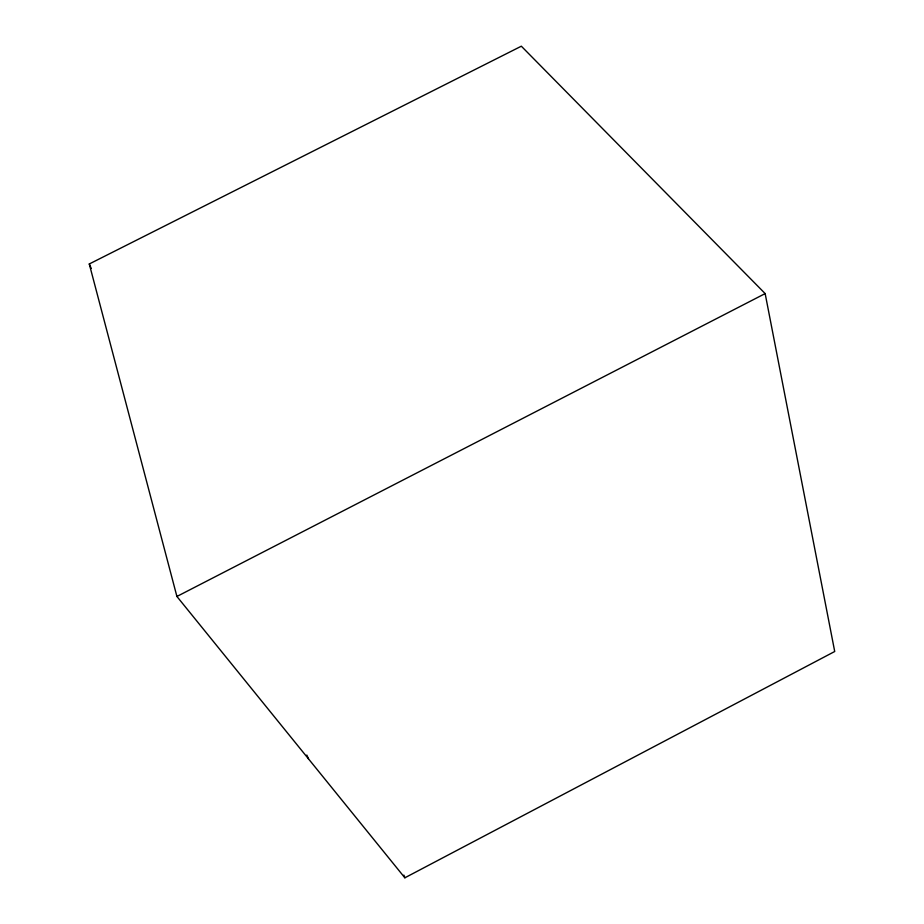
<?xml version="1.0" encoding="UTF-8"?>
<svg xmlns="http://www.w3.org/2000/svg" width="924" height="924" viewBox="0 0 924 924"><rect width="100%" height="100%" fill="white"/><g stroke="black" fill="none" stroke-linecap="round" stroke-linejoin="round"><path stroke-width="1.39" d="M404.862 877.8L834.719 651.501L765.153 293.589L521.332 46.2L89.281 263.975L176.911 596.465L404.862 877.8L403.88 875.109M176.911 596.465L765.153 293.589M89.281 263.975L91.257 268.434M306.814 755.035L308.512 758.87"/></g></svg>
